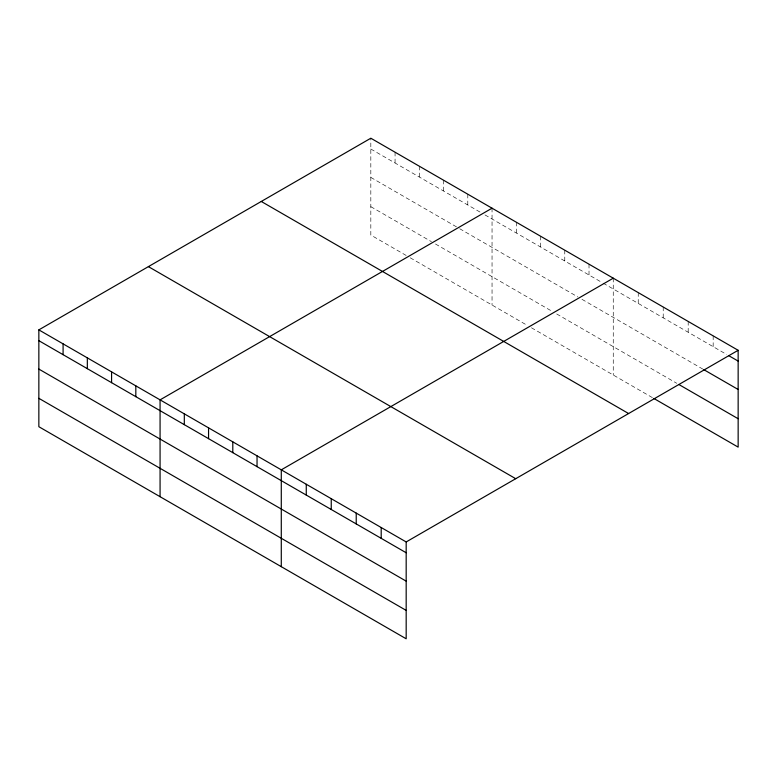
<?xml version="1.0" encoding="UTF-8"?>
<svg xmlns="http://www.w3.org/2000/svg" width="777" height="777" viewBox="0 0 777 777"><rect width="100%" height="100%" fill="white"/><g stroke="black" fill="none" stroke-linecap="round" stroke-linejoin="round"><path stroke-width="0.58" stroke-dasharray="3.88 2.91" d="M370.823 149.019L480.924 212.587M484.974 214.918L602.146 282.575M603.156 283.158L726.699 354.487M370.823 177.409L458.702 228.147M459.712 228.729L577.903 296.969M581.944 299.3L702.767 369.056M370.823 206.663L431.429 241.647M435.47 243.988L552.651 311.635M556.691 313.966L676.748 383.284M406.177 255.458L370.823 235.052L370.823 138.219M410.217 257.789L527.398 325.446M531.439 327.777L652.806 397.853M713.169 335.868L713.169 346.668M688.189 321.445L688.189 332.245M663.218 307.022L663.218 317.832M638.238 292.608L638.238 303.409M613.257 278.185L613.257 375.019M589.015 264.19L589.015 274.99M564.772 250.194L564.772 260.994M540.53 236.189L540.53 246.999M516.287 222.193L516.287 233.003M492.045 208.197L492.045 305.031M467.793 194.201L467.793 205.002M443.55 180.206L443.55 191.006M419.308 166.21L419.308 177.01M395.066 152.214L395.066 163.015"/><path stroke-width="1.17" d="M406.177 581.147L406.177 541.948L38.85 329.875L38.85 426.709L406.177 638.781L406.177 581.147L38.85 369.075M653.846 398.455L738.15 447.125L738.15 350.291L370.823 138.219L38.85 329.875M492.045 208.197L160.072 399.864L160.072 496.697M613.257 278.185L281.284 469.842L281.284 566.676M406.177 541.948L738.15 350.291M728.787 355.681L738.15 361.091M703.807 369.658L738.15 389.481M678.826 384.479L738.15 418.735M261.276 201.466L628.603 413.539M148.397 266.628L515.724 478.7M38.85 340.676L406.177 552.758M38.85 398.319L406.177 610.392M381.196 527.534L381.196 538.335M356.225 513.111L356.225 523.912M331.245 498.688L331.245 509.489M306.264 484.265L306.264 495.066M257.041 455.846L257.041 466.656M232.799 441.851L232.799 452.651M208.557 427.855L208.557 438.655M184.314 413.859L184.314 424.66M135.82 385.868L135.82 396.668M111.577 371.872L111.577 382.672M87.335 357.867L87.335 368.677M63.092 343.871L63.092 354.681"/></g></svg>
